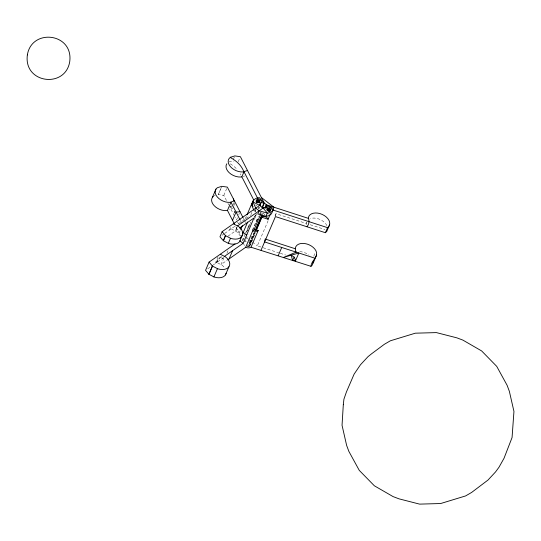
<?xml version="1.0" encoding="UTF-8"?>
<svg xmlns="http://www.w3.org/2000/svg" width="541" height="541" viewBox="0 0 541 541"><rect width="100%" height="100%" fill="white"/><g stroke="black" fill="none" stroke-linecap="round" stroke-linejoin="round"><path stroke-width="0.41" stroke-dasharray="2.71 2.03" d="M306.24 224.603L306.247 222.608M275.592 215.852L276.011 213.661L306.247 223.447L306.869 221.993M232.265 205.756L230.912 209.157L229.519 209.854M221.364 256.38L222.398 258.537L220.539 256.955L218.111 259.24L216.799 262.459L213.093 265.049M237.066 227.152L235.443 230.96L237.607 225.888M226.463 200.508L223.812 195.348L218.287 194.571L221.438 187.085M218.287 194.571L221.817 186.327M233.272 159.534L234.517 156.633M223.812 195.348L226.699 188.613M238.209 161.766L239.758 158.141M231.582 205.952L230.216 206.337L229.871 207.135L234.456 216.035M215.149 263.609L218.043 256.86M229.546 230.026L231.413 225.678M237.472 217.773L236.512 220.025L235.139 217.367M238.757 214.784L239.399 213.282M223.94 257.807L221.046 264.542L227.064 260.329M226.929 253.262L228.214 250.267M239.149 233.171L240.109 230.926M245.337 218.733L246.331 216.414M250.943 214.689L251.93 212.383M245.201 233.996L241.989 241.489A5.43 3.523 23.2 0 1 242.666 240.806L244.917 236.153M245.519 233.245L249.056 225.009M246.459 232.251L250.787 222.148M255.115 212.052L255.778 210.496M247.169 230.912L249.415 225.671M254.662 216.725L255.298 215.23M254.561 217.326L255.873 214.256M254.75 217.435L256.049 214.392M258.307 208.555L259.2 207.041M244.681 242.03L245.675 239.71M246.006 238.933L247.994 234.294M254.29 219.605L256.941 213.425M258.929 208.785L259.592 207.237M252.37 230.141L258.334 216.224M252.721 230.283L257.692 218.686M259.68 214.053L260.343 212.505M256.752 221.519L257.746 219.2M260.065 213.783L260.728 212.241M260.782 214.013L261.431 212.491M246.872 246.459L247.237 246.54L251.727 236.059M247.237 246.54L248.109 246.574L254.209 232.346M249.699 243.389L254.338 232.569M249.881 243.66L254.52 232.833M262.473 214.277L263.136 212.735M248.109 246.574L248.887 246.432L254.669 232.955M249.144 246.311L254.919 232.833M248.887 246.432L249.523 246.128L255.44 232.319M249.976 245.675L255.562 232.637M260.904 247.014L257.333 245.864L268.268 220.349M275.024 215.967L276.011 213.661M313.766 256.191L315.045 253.188M220.539 256.955L216.799 262.459L215.494 262.818L218.111 259.24M223.697 257.624L216.799 262.459L222.067 265.198A11.26 7.297 23.2 0 1 225.049 268.431M254.371 211.315L255.683 210.395M222.006 235.301L224.062 233.861M224.752 233.381L235.639 225.753M238.344 223.859L250.537 215.325M227.984 236.174L238.872 228.552M207.609 268.891L212.41 265.53M233.928 207.467L230.912 209.157L230.216 206.337M250.057 224.17L249.726 224.332A5.43 3.523 23.2 0 0 248.704 226.821M228.971 162.009L230.223 161.414L234.01 161.035M243.254 176.589L244.579 175.953M213.959 195.889L215.203 195.294M268.458 214.006L268.843 213.83M256.995 205.546L255.453 204.985M231.196 228.87L236.458 231.616A11.26 7.297 23.2 0 1 239.832 235.538M310.264 224.745L324.945 229.492M263.169 247.751L278.743 252.796M280.285 253.296L285.682 255.034M246.77 237.668L248.096 238.696M248.752 239.203L257.333 245.864M248.88 242.53L249.969 243.788A3.625 2.347 23.2 0 1 249.523 246.128M244.681 245.472L243.592 244.207M263.318 213.1L264.907 214.987M240.278 173.803L240.907 175.02M254.804 210.172L255.501 211.524M243.355 218.226L244.092 219.66M244.458 220.376L245.56 222.527M240.468 220.64L242.307 224.217M227.977 203.45L228.735 204.924M237.614 222.168L238.351 223.602M235.835 226.726L240.684 236.16M241.07 236.911L242.997 240.65M258.659 208.312L258.564 207.406M326.886 225.617L326.832 225.469A11.26 7.297 23.2 0 0 310.378 218.496M233.644 202.794L233.786 205.127M234.172 211.362L234.267 212.917M234.449 202.598L234.449 205.959M234.456 210.997L234.456 212.674M244.674 241.563A3.625 2.347 23.2 0 1 246.324 241.455M230.29 163.828A23.763 15.405 23.2 0 1 236.735 169.002M299.748 251.639A11.26 7.297 23.2 0 1 309.067 255.129"/><path stroke-width="0.81" d="M313.151 261.81L312.414 264.907L310.974 266.321L250.896 247.19A5.43 3.523 23.2 0 1 246.114 247.507L245.655 247.311L227.734 259.856M310.974 266.321C311.224 260.606 319.021 256.704 315.964 250.814A11.26 7.297 23.2 0 0 304.657 243.524A11.26 7.297 23.2 0 0 295.386 247.954L295.379 249.949L296.164 252.147L283.491 257.428L298.848 253.012L295.318 261.256M265.009 239.737L264.59 241.928L314.537 258.071M329.699 224.529L326.811 231.318L325.398 232.718L275.45 216.583L261.06 250.165M259.585 201.516L259.491 201.867C258.476 203.091 255.778 201.888 256.231 200.298C257.212 199.176 259.437 200.096 259.585 201.516L259.044 202.78M270.561 210.023L270.459 210.381C269.452 211.605 266.754 210.402 267.207 208.812C268.187 207.683 270.405 208.61 270.561 210.023L270.013 211.294M230.527 157.235L230.973 157.891A23.763 15.405 23.2 0 1 242.456 168.738L257.834 198.635L258.483 198.811A3.625 2.347 23.2 0 1 261.256 202.314C257.273 205.681 264.103 209.752 267.18 207.054A3.625 2.347 23.2 0 1 271.866 209.124L272.17 209.746L327.542 227.666C329.942 226.077 330.308 222.811 329.002 220.397A11.26 7.297 23.2 0 0 317.695 213.107A11.26 7.297 23.2 0 0 308.424 217.536C309.094 220.843 309.499 224.028 306.957 226.699M212.43 197.35L215.96 189.113M234.361 223.866L227.443 210.422L230.973 202.185L240.103 219.923M246.994 214.865L253.54 199.582L241.841 176.839L244.011 171.768M235.078 243.89L209.083 262.087L205.553 270.331L208.921 274.267L214.074 276.999A11.26 7.297 23.2 0 0 226.152 273.219M260.018 205.14L222.121 231.67L219.964 236.775L223.332 240.698L228.464 243.409A11.26 7.297 23.2 0 0 240.63 238.317M208.921 274.267L212.451 266.03L209.083 262.087M208.968 274.301L212.451 266.03M232.522 220.282L236.059 212.045L240.042 211.788L242.983 217.509M213.905 276.924L217.441 268.688M228.295 243.335L230.473 238.27M240.752 229.425L242.354 225.678M254.033 210.544L251.714 205.181L253.066 202.016A10.867 7.04 23.2 0 1 257.022 198.033L259.369 197.607L263.967 203.078L261.979 207.717M229.073 258.923L232.603 250.679L243.098 243.335L253.966 217.982L239.555 228.072M256.062 201.746L256.88 199.845M240.955 237.675L241.915 235.43M242.557 233.935L247.663 222.02M256.278 202.327L257.367 199.791M225.414 274.977L228.944 266.74A11.26 7.297 23.2 0 0 225.597 256.961L220.329 254.223M256.813 202.402L257.901 199.866M257.347 202.591L258.436 200.055M257.82 202.882L258.909 200.346M255.183 209.408L255.724 208.143L253.066 202.016L260.255 205.688M258.463 202.618L259.281 200.711M258.97 202.381L259.511 201.117M259.342 205.566L260.153 203.666M259.775 205.1L260.586 203.2M255.724 208.143L259.153 210.801L257.8 213.972L265.969 216.244A10.867 7.04 23.2 0 0 271.568 213.533L273.063 210.036M262.331 207.866L264.319 203.227L240.38 156.694L234.828 155.909L230.405 157.296A11.26 7.297 23.2 0 0 230.371 166.601A11.26 7.297 23.2 0 0 242.99 171.95L247.48 170.496M245.655 247.311L252.715 230.838L253.932 229.986L260.451 214.777M255.332 230.25L261.959 214.784M264.941 207.825L266.267 204.735L308.417 218.375M255.514 230.513L262.142 215.054M265.124 208.096L266.449 204.998L273.624 208.664L272.928 210.368A10.867 7.04 23.2 0 1 267.322 213.073L265.969 216.244M253.932 229.986L256.204 229.837L261.634 217.164L262.703 215.96L263.109 216.562A3.625 2.347 23.2 0 1 267.795 218.625L268.093 219.254L270.507 213.621M256.427 230.02L262.02 216.975M266.916 209.8L267.464 208.535L266.091 207.474M251.132 246.953L258.192 230.48L256.204 229.837M267.038 210.26L267.849 208.359M267.525 210.206L268.343 208.305M267.788 210.909L268.877 208.38M268.322 211.105L269.404 208.569M268.796 211.396L269.885 208.86M269.438 211.125L270.257 209.225M269.675 211.531L270.486 209.631M278.189 255.717L281.719 247.48M325.398 232.718L327.542 227.666M313.138 263.163L316.681 254.885M294.196 257.151L292.634 260.383L295.656 260.458L294.196 257.151L291.166 255.224L292.566 260.282M261.763 217.205L263.109 216.562M258.192 230.48L257.956 230.716A5.43 3.523 23.2 0 1 253.174 231.027L252.715 230.838M234.442 200.921L229.959 202.368A11.26 7.297 23.2 0 1 217.333 197.019A11.26 7.297 23.2 0 1 217.367 187.713L221.817 186.327L227.342 187.112L240.042 211.788M224.583 256.306L232.603 250.679M237.607 225.888L263.44 207.805M266.449 207.264L265.712 207.656M241.841 176.839L240.819 177.022A11.26 7.297 23.2 0 1 229.12 172.64A11.26 7.297 23.2 0 1 226.821 163.767M227.443 210.422L226.422 210.605A11.26 7.297 23.2 0 1 214.094 205.587A11.26 7.297 23.2 0 1 213.296 196.369M233.367 223.805L238.635 226.544A11.26 7.297 23.2 0 1 241.983 236.322A11.26 7.297 23.2 0 1 230.642 238.338L225.509 235.633L222.135 231.704M259.153 210.801L267.322 213.073L262.716 207.602M261.634 217.164L268.093 219.254M265.144 239.007L295.379 248.792M260.667 205.932L259.896 205.479L261.256 202.314L262.02 202.767C264.116 202.692 266.848 204.085 266.774 206.452L267.18 207.054M212.498 266.064L217.604 268.755A11.26 7.297 23.2 0 0 228.944 266.74M261.364 197.479L273.902 207.203M243.2 232.434L246.628 235.098M239.67 240.671L243.098 243.335M251.639 204.018L253.053 206.77M233.408 198.899L233.502 200.454M251.714 205.181A10.867 7.04 23.2 0 1 252.41 203.484M27.368 54.905C23.412 83.584 65.326 88.738 69.715 61.728C73.664 33.048 31.757 27.895 27.368 54.905M343.305 404.709L342.04 425.294L346.632 445.399L348.877 451.41L359.271 470.372L374.352 485.784L393.091 496.604L399.116 498.87L419.606 504.124L440.672 503.529L465.605 495.928L471.637 492.432L487.982 480.063L495.515 471.955L498.958 467.282L504.036 458.254L512.063 437.541L513.95 411.43L509.358 391.319L507.113 385.307L496.719 366.352L481.639 350.933L462.9 340.113L456.875 337.848L436.377 332.6L415.319 333.188L390.379 340.789L384.353 344.292L371.586 353.787L368.008 356.661L360.475 364.762L354.125 374.108L346.423 391.968L343.927 399.184L343.305 404.709M225.489 235.612L223.365 240.718L225.489 235.612"/></g></svg>
